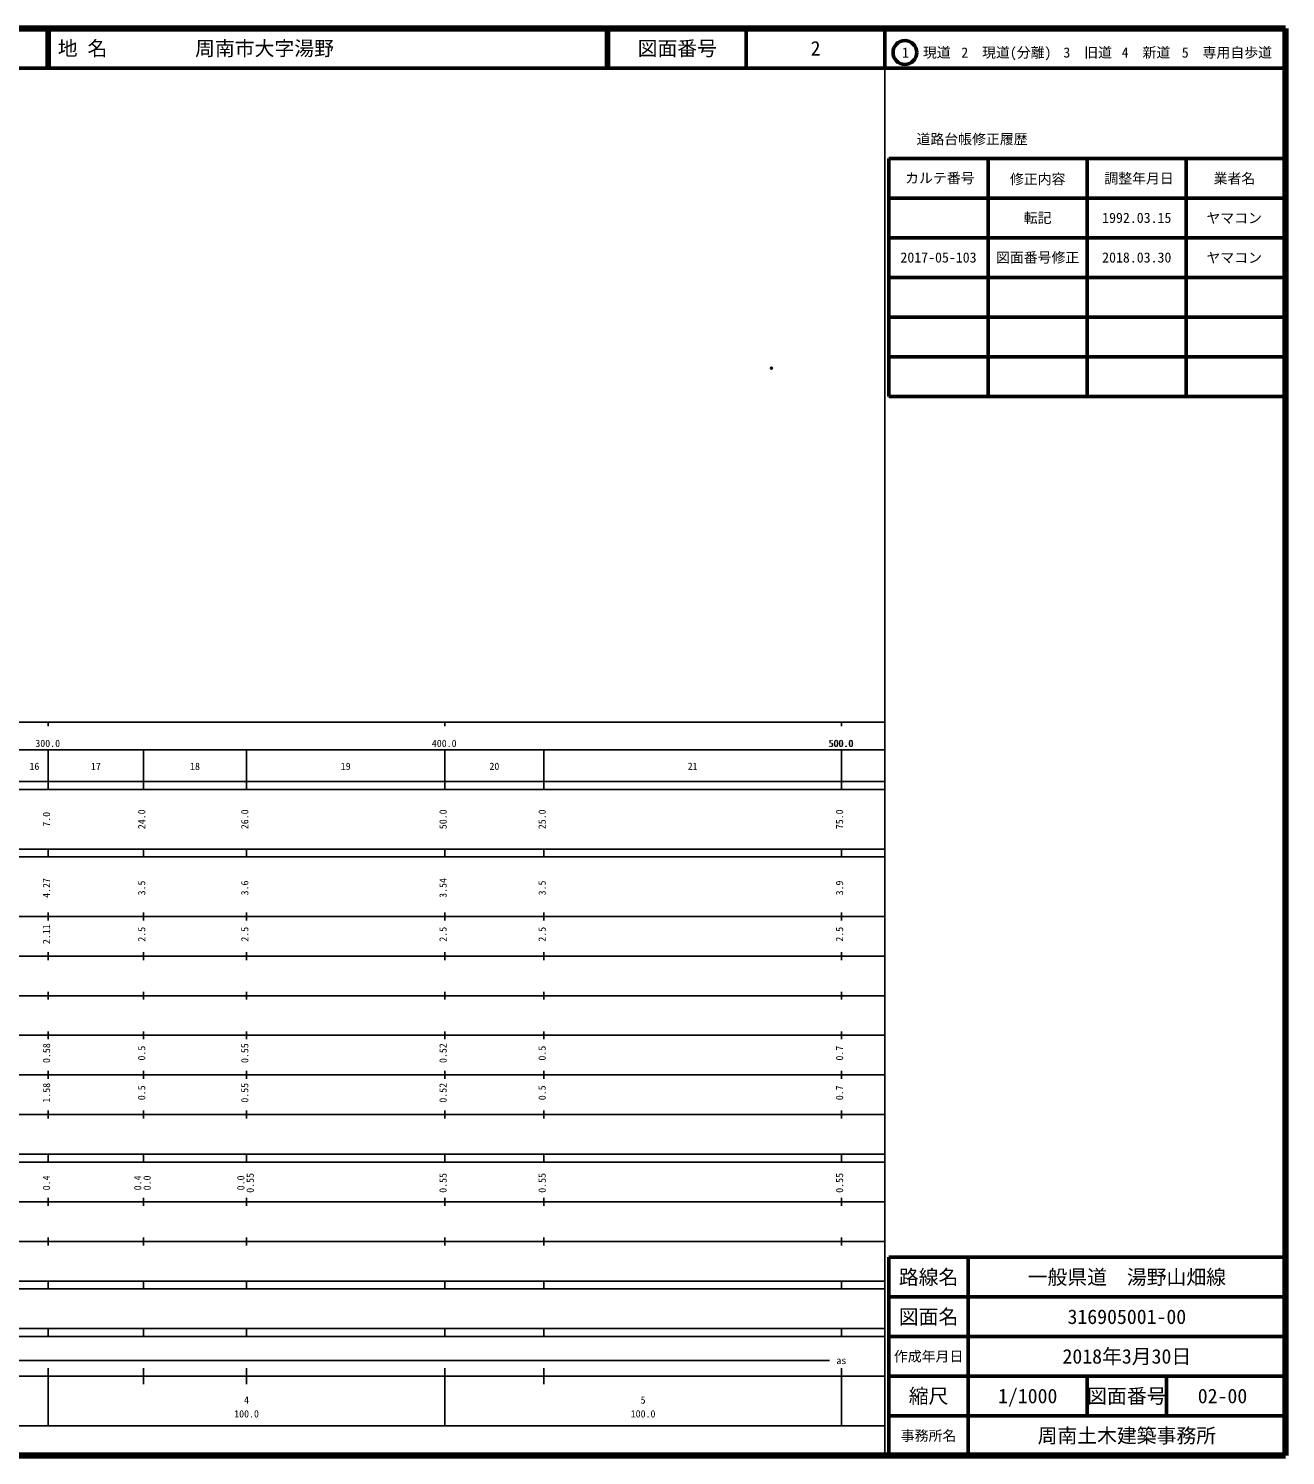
# Model space of a CAD drawing. Units: millimetres on the paper. Extents: x 40 to 680, y 20 to 380.
# Drawn here: x 363 to 680, y 20 to 380 of the extents above; entities that cross this region are included whole.
import ezdxf
from ezdxf.enums import TextEntityAlignment as Align

# ---------------------------------------------------------------- set-up
doc = ezdxf.new("R2010")
doc.units = ezdxf.units.MM
doc.header["$PDMODE"] = 32
doc.header["$PDSIZE"] = 0.5
doc.layers.add('M-OTRS', color=6, linetype='Continuous')
doc.layers.add('M-TTL-TXT', color=7, linetype='Continuous')
for name, color, linetype, lineweight in [('M-TTL', 2, 'Continuous', 140), ('M-TTL-BAND', 7, 'Continuous', 25), ('M-TTL-FRAM', 2, 'Continuous', 50), ('M-TTL-LINE', 7, 'Continuous', 50)]:
    doc.layers.add(name, color=color, linetype=linetype, lineweight=lineweight)
doc.styles.add('ＭＳ ゴシック', font='')
doc.styles.get('ＭＳ ゴシック').set_extended_font_data('MS Gothic')

msp = doc.modelspace()

# ---------------------------------------------------------------- linework, layer by layer
at = {"layer": 'M-OTRS'}
msp.add_point((550.375, 294.308), dxfattribs=at)
at = {"layer": 'M-TTL'}
for p, q in [((680, 380), (40, 380)), ((680, 20), (680, 380)), ((40, 20), (680, 20))]:
    msp.add_line(p, q, dxfattribs=at)
at = {"layer": 'M-TTL-BAND'}
for p, q in [((579, 20), (579, 370)), ((40, 205), (579, 205)), ((368, 205), (368, 204)), ((468, 205), (468, 204)), ((568, 205), (568, 204)), ((68, 198), (579, 198)), ((368, 188), (368, 198)), ((392, 188), (392, 198)), ((418, 188), (418, 198)), ((468, 188), (468, 198)), ((493, 188), (493, 198)), ((568, 188), (568, 198)), ((40, 190), (579, 190)), ((40, 188), (579, 188)), ((40, 173), (579, 173)), ((368, 171), (368, 173)), ((392, 171), (392, 173)), ((418, 171), (418, 173)), ((468, 171), (468, 173)), ((493, 171), (493, 173)), ((568, 171), (568, 173)), ((40, 171), (579, 171)), ((40, 156), (579, 156)), ((368, 155), (368, 157)), ((392, 155), (392, 157)), ((418, 155), (418, 157)), ((468, 155), (468, 157)), ((493, 155), (493, 157)), ((568, 155), (568, 157)), ((46, 146), (579, 146)), ((368, 145), (368, 147)), ((392, 145), (392, 147)), ((418, 145), (418, 147)), ((468, 145), (468, 147)), ((493, 145), (493, 147)), ((568, 145), (568, 147)), ((368, 135), (368, 137)), ((392, 135), (392, 137)), ((418, 135), (418, 137)), ((468, 135), (468, 137)), ((493, 135), (493, 137)), ((568, 135), (568, 137)), ((52, 136), (579, 136)), ((46, 126), (579, 126)), ((368, 125), (368, 127)), ((392, 125), (392, 127)), ((418, 125), (418, 127)), ((468, 125), (468, 127)), ((493, 125), (493, 127)), ((568, 125), (568, 127)), ((52, 116), (579, 116)), ((368, 115), (368, 117)), ((392, 115), (392, 117)), ((418, 115), (418, 117)), ((468, 115), (468, 117)), ((493, 115), (493, 117)), ((568, 115), (568, 117)), ((46, 106), (579, 106)), ((368, 105), (368, 107)), ((392, 105), (392, 107)), ((418, 105), (418, 107)), ((468, 105), (468, 107)), ((493, 105), (493, 107)), ((568, 105), (568, 107)), ((40, 96), (579, 96)), ((40, 94), (579, 94)), ((368, 94), (368, 96)), ((392, 94), (392, 96)), ((418, 94), (418, 96)), ((468, 94), (468, 96)), ((493, 94), (493, 96)), ((568, 94), (568, 96)), ((49, 84), (579, 84)), ((368, 83), (368, 85)), ((392, 83), (392, 85)), ((418, 83), (418, 85)), ((468, 83), (468, 85)), ((493, 83), (493, 85)), ((568, 83), (568, 85)), ((40, 74), (579, 74)), ((368, 73), (368, 75)), ((392, 73), (392, 75)), ((418, 73), (418, 75)), ((468, 73), (468, 75)), ((493, 73), (493, 75)), ((568, 73), (568, 75)), ((40, 64), (579, 64)), ((40, 62), (579, 62)), ((368, 62), (368, 64)), ((392, 62), (392, 64)), ((418, 62), (418, 64)), ((468, 62), (468, 64)), ((493, 62), (493, 64)), ((568, 62), (568, 64)), ((40, 52), (579, 52)), ((368, 50), (368, 52)), ((392, 50), (392, 52)), ((418, 50), (418, 52)), ((468, 50), (468, 52)), ((493, 50), (493, 52)), ((568, 50), (568, 52)), ((40, 50), (579, 50)), ((71, 44), (565, 44)), ((40, 40), (579, 40)), ((368, 27.5), (368, 42)), ((392, 38), (392, 42)), ((418, 38), (418, 42)), ((468, 27.5), (468, 42)), ((493, 38), (493, 42)), ((568, 27.5), (568, 42)), ((68, 27.5), (579, 27.5))]:
    msp.add_line(p, q, dxfattribs=at)
at = {"layer": 'M-TTL-FRAM'}
for p, q in [((580, 347.197), (580, 287.197)), ((580, 347.197), (680, 347.197)), ((580, 287.197), (680, 287.197)), ((680, 70), (580, 70)), ((580, 70), (580, 20))]:
    msp.add_line(p, q, dxfattribs=at)
at = {"layer": 'M-TTL-LINE'}
for p, q in [((367.75, 380), (367.75, 370)), ((368.25, 380), (368.25, 370)), ((508.747, 380), (508.747, 370)), ((509.247, 380), (509.247, 370)), ((543.997, 380), (543.997, 370)), ((579, 380), (579, 370)), ((40, 370), (680, 370)), ((605, 347.197), (605, 287.197)), ((630, 347.197), (630, 287.197)), ((655, 347.197), (655, 287.197)), ((580, 337.197), (680, 337.197)), ((580, 327.197), (680, 327.197)), ((580, 317.197), (680, 317.197)), ((580, 307.197), (680, 307.197)), ((580, 297.197), (680, 297.197)), ((600, 70), (600, 20)), ((680, 60), (580, 60)), ((680, 50), (580, 50)), ((680, 40), (580, 40)), ((630, 40), (630, 30)), ((650, 40), (650, 30)), ((680, 30), (580, 30))]:
    msp.add_line(p, q, dxfattribs=at)
msp.add_circle((584.031, 373.958), 3, dxfattribs=at)

# ---------------------------------------------------------------- texts
at = {"layer": 'M-TTL-BAND', "style": 'ＭＳ ゴシック'}
for s, p in [('300.0', (367.844, 198.195)), ('400.0', (467.844, 198.195)), ('500.0', (567.844, 198.195)), ('500.0', (568, 198.195)), ('16', (364.5, 192.405)), ('17', (380, 192.405)), ('18', (405, 192.405)), ('19', (443, 192.405)), ('20', (480.5, 192.405)), ('21', (530.5, 192.405)), ('as', (568, 42.5)), ('4', (418, 32.523)), ('5', (518, 32.523)), ('100.0', (418, 29.033)), ('100.0', (518, 29.033))]:
    msp.add_text(s, height=1.833, dxfattribs=at).set_placement(p, align=Align.BOTTOM_CENTER)
for s, p in [('7.0', (369, 180.5)), ('24.0', (393, 180.5)), ('26.0', (419, 180.5)), ('50.0', (469, 180.5)), ('25.0', (494, 180.5)), ('75.0', (569, 180.5)), ('4.27', (369, 163.174)), ('3.5', (393, 163.174)), ('3.6', (419, 163.174)), ('3.54', (469, 163.174)), ('3.5', (494, 163.174)), ('3.9', (569, 163.174)), ('2.11', (369, 151.5)), ('2.5', (393, 151.5)), ('2.5', (419, 151.5)), ('2.5', (469, 151.5)), ('2.5', (494, 151.5)), ('2.5', (569, 151.5)), ('0.58', (369, 121.5)), ('0.5', (393, 121.5)), ('0.55', (419, 121.5)), ('0.52', (469, 121.5)), ('0.5', (494, 121.5)), ('0.7', (569, 121.5)), ('1.58', (369, 111.5)), ('0.5', (393, 111.5)), ('0.55', (419, 111.5)), ('0.52', (469, 111.5)), ('0.5', (494, 111.5)), ('0.7', (569, 111.5)), ('0.4', (369, 88.764)), ('0.4', (392, 88.764)), ('0.0', (394.37, 88.764)), ('0.0', (418, 88.764)), ('0.55', (420.37, 88.764)), ('0.55', (469, 88.764)), ('0.55', (494, 88.764)), ('0.55', (569, 88.764))]:
    msp.add_text(s, height=1.833, rotation=90, dxfattribs=at).set_placement(p, align=Align.BOTTOM_CENTER)
at = {"layer": 'M-TTL-TXT', "style": 'ＭＳ ゴシック'}
for s, p in [('地 名', (370.38, 375)), ('周南市大字湯野', (405.024, 375))]:
    msp.add_text(s, height=3.666, dxfattribs=at).set_placement(p, align=Align.MIDDLE_LEFT)
for s, height, p in [('図面番号', 3.666, (526.622, 375)), ('2', 3.666, (561.497, 375)), ('1\u3000現道', 2.566, (589.448, 373.958)), ('2\u3000現道(分離)', 2.566, (609.619, 373.958)), ('3\u3000旧道', 2.566, (630.121, 373.958)), ('4\u3000新道', 2.566, (644.824, 373.958)), ('5\u3000専用自歩道', 2.566, (665.228, 373.958)), ('道路台帳修正履歴', 2.566, (600.968, 352.113)), ('カルテ番号', 2.566, (592.839, 342.277)), ('修正内容', 2.566, (617.509, 342.023)), ('調整年月日', 2.566, (643.089, 342.197)), ('業者名', 2.566, (667.134, 342.197)), ('転記', 2.566, (617.5, 332.245)), ('1992.03.15', 2.566, (642.5, 332.245)), ('ヤマコン', 2.566, (667.077, 332.189)), ('2017-05-103', 2.566, (592.5, 322.245)), ('図面番号修正', 2.566, (617.5, 322.245)), ('2018.03.30', 2.566, (642.5, 322.245)), ('ヤマコン', 2.566, (667.077, 322.189)), ('路線名', 3.666, (590, 65)), ('路線名', 3.666, (590, 65)), ('一般県道\u3000湯野山畑線', 3.666, (640, 65)), ('図面名', 3.666, (590, 55)), ('図面名', 3.666, (590, 55)), ('316905001-00', 3.666, (640, 55)), ('2018年3月30日', 3.666, (640, 45)), ('作成年月日', 2.566, (590, 45)), ('作成年月日', 2.566, (590, 45)), ('縮尺', 3.666, (590, 35)), ('縮尺', 3.666, (590, 35)), ('1/1000', 3.666, (615, 35)), ('図面番号', 3.666, (640, 35)), ('図面番号', 3.666, (640, 35)), ('02-00', 3.666, (664.125, 35)), ('事務所名', 2.566, (590, 25)), ('事務所名', 2.566, (590, 25)), ('周南土木建築事務所', 3.666, (640, 25))]:
    msp.add_text(s, height=height, dxfattribs=at).set_placement(p, align=Align.MIDDLE_CENTER)

doc.saveas('drawing.dxf')
